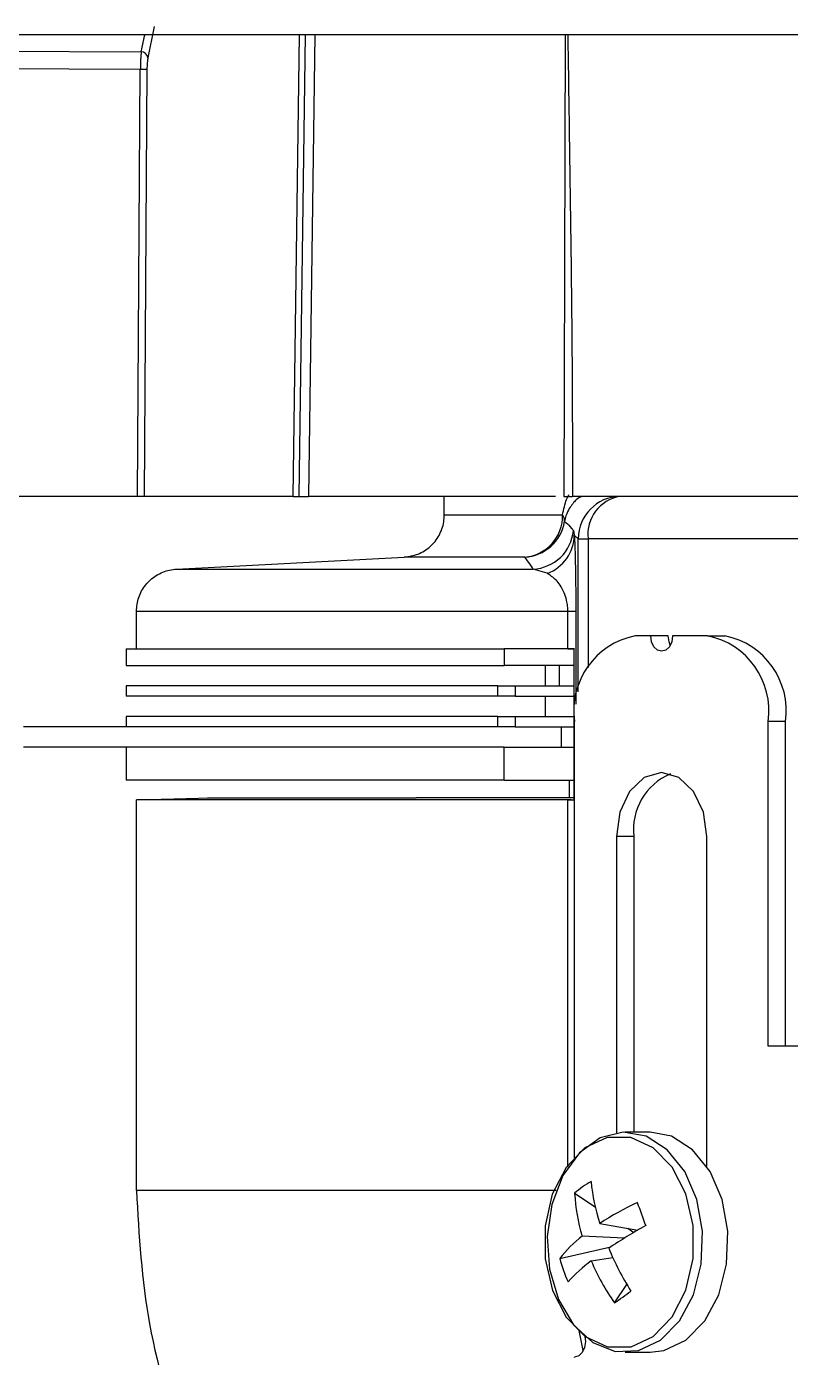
# Model space of a CAD drawing. Extents: x 2 to 136, y 1 to 99.
# Drawn here: x 53.676 to 54.792, y 88.104 to 90.05 of the extents above; entities that cross this region are included whole.
import ezdxf

# ---------------------------------------------------------------- set-up
doc = ezdxf.new("R2010")
doc.units = 0
doc.header["$MEASUREMENT"] = 0
doc.layers.add('OBJECT', color=7, linetype='CONTINUOUS')

msp = doc.modelspace()

# ---------------------------------------------------------------- linework, layer by layer
at = {"layer": 'OBJECT'}
for p, q in [((54.9964, 90.0382), (53.3084, 90.0382)), ((53.8435, 90.0132), (53.8487, 90.0382)), ((53.8626, 90.0501), (53.8532, 90.0045)), ((54.0653, 89.3632), (54.0747, 90.0382)), ((54.0743, 89.3632), (54.0837, 90.0382)), ((54.0974, 90.0382), (54.088, 89.3632)), ((54.4628, 90.0382), (54.4608, 89.3632)), ((53.5258, 90.0149), (53.8435, 90.0132)), ((53.8422, 89.9875), (53.5256, 89.989)), ((53.8383, 89.3632), (53.8422, 89.9875)), ((53.8519, 89.9873), (53.848, 89.3632)), ((53.8383, 89.3632), (53.5256, 89.3632)), ((54.0653, 89.3632), (53.848, 89.3632)), ((54.0743, 89.3632), (54.088, 89.3632)), ((54.4488, 89.3632), (54.088, 89.3632)), ((54.2864, 89.3362), (54.2864, 89.3632)), ((54.9969, 89.3632), (54.4738, 89.3632)), ((54.2864, 89.3362), (54.4591, 89.3362)), ((54.475, 89.3132), (54.4763, 89.3064)), ((54.4821, 89.3012), (54.4763, 89.3064)), ((54.4821, 89.3012), (54.4964, 89.3012)), ((54.4821, 89.0776), (54.4821, 89.3012)), ((54.9583, 89.3012), (54.4964, 89.3012)), ((54.4964, 89.3012), (54.4964, 89.113)), ((53.8952, 89.2568), (54.2277, 89.2742)), ((54.4038, 89.2742), (54.2277, 89.2742)), ((53.8952, 89.2568), (54.416, 89.2568)), ((54.4368, 89.2507), (54.416, 89.2568)), ((54.4668, 89.1949), (53.8364, 89.1949)), ((53.8364, 89.1401), (53.8364, 89.1949)), ((54.4785, 89.1949), (54.4668, 89.1949)), ((54.4668, 89.1401), (54.4668, 89.1949)), ((54.4785, 89.1949), (54.4785, 89.0595)), ((54.588, 89.1592), (54.565, 89.1592)), ((54.6135, 89.1592), (54.588, 89.1592)), ((54.6711, 89.1592), (54.6198, 89.1592)), ((54.6711, 89.1592), (54.6965, 89.1592)), ((53.8214, 89.1401), (53.8214, 89.1161)), ((53.8214, 89.1401), (54.3736, 89.1401)), ((54.3736, 89.1401), (54.3736, 89.1161)), ((54.3915, 89.1401), (54.3736, 89.1401)), ((54.4668, 89.1401), (54.3915, 89.1401)), ((54.4668, 89.1401), (54.4756, 89.1401)), ((54.4756, 89.1401), (54.4668, 89.1401)), ((54.4756, 89.141), (54.4756, 88.9186)), ((53.8214, 89.1161), (54.3736, 89.1161)), ((54.4756, 89.1161), (54.3736, 89.1161)), ((54.4336, 89.1161), (54.4336, 89.0861)), ((54.4545, 89.0861), (54.4545, 89.1161)), ((53.8214, 89.0861), (53.8214, 89.0712)), ((54.3647, 89.0861), (53.8214, 89.0861)), ((54.3647, 89.0712), (54.3647, 89.0861)), ((54.3647, 89.0861), (54.3898, 89.0861)), ((54.3898, 89.0861), (54.3898, 89.0712)), ((54.3898, 89.0861), (54.4756, 89.0861)), ((54.3647, 89.0712), (53.8214, 89.0712)), ((54.3898, 89.0712), (54.3647, 89.0712)), ((54.3898, 89.0712), (54.4756, 89.0712)), ((54.4336, 89.0712), (54.4336, 89.0412)), ((53.8529, 89.0263), (53.6714, 89.0263)), ((53.8214, 89.0412), (53.8214, 89.0263)), ((54.3647, 89.0412), (53.8214, 89.0412)), ((54.3647, 89.0263), (53.8529, 89.0263)), ((54.3647, 89.0263), (54.3647, 89.0412)), ((54.3647, 89.0412), (54.3898, 89.0412)), ((54.3898, 89.0263), (54.3647, 89.0263)), ((54.3898, 89.0412), (54.3898, 89.0263)), ((54.3898, 89.0412), (54.4756, 89.0412)), ((54.3898, 89.0263), (54.4756, 89.0263)), ((54.4574, 88.9963), (54.4574, 89.0263)), ((54.4766, 88.3954), (54.4766, 89.0342)), ((54.7595, 88.5592), (54.7595, 89.0342)), ((54.7849, 89.0342), (54.7595, 89.0342)), ((54.7849, 88.5592), (54.7849, 89.0342)), ((53.8529, 88.9963), (53.6714, 88.9963)), ((53.8214, 88.9963), (53.8214, 88.9483)), ((54.3736, 88.9963), (53.8529, 88.9963)), ((54.3736, 88.9483), (54.3736, 88.9963)), ((54.3736, 88.9963), (54.4756, 88.9963)), ((54.3736, 88.9483), (53.8214, 88.9483)), ((54.3736, 88.9483), (54.4756, 88.9483)), ((54.4692, 88.9223), (54.4692, 88.9483)), ((54.4668, 88.9196), (53.8364, 88.9196)), ((53.8364, 88.3483), (53.8364, 88.9196)), ((53.9403, 88.9223), (54.2453, 88.9223)), ((54.2463, 88.9223), (54.2453, 88.9223)), ((54.4756, 88.9223), (54.2463, 88.9223)), ((54.4668, 88.9196), (54.4756, 88.9196)), ((54.4668, 88.9196), (54.4756, 88.9196)), ((54.4668, 88.3821), (54.4668, 88.9196)), ((54.5378, 88.8657), (54.5378, 88.4327)), ((54.5633, 88.8657), (54.5378, 88.8657)), ((54.5633, 88.8657), (54.5633, 88.4337)), ((54.67, 88.3834), (54.67, 88.8657)), ((54.9114, 88.5592), (54.7595, 88.5592)), ((54.5874, 88.4337), (54.5504, 88.4337)), ((54.4498, 88.3483), (53.8364, 88.3483)), ((54.4768, 88.3442), (54.5069, 88.3243)), ((54.5134, 88.3001), (54.5692, 88.2903)), ((54.5544, 88.2929), (54.5634, 88.287)), ((54.455, 88.2486), (54.5295, 88.2658)), ((54.5493, 88.2785), (54.4878, 88.2815)), ((54.5009, 88.2453), (54.5324, 88.2504)), ((54.5349, 88.1838), (54.553, 88.2109)), ((54.4893, 88.1143), (54.4835, 88.1435)), ((54.5504, 88.1117), (54.5874, 88.1117)), ((54.4766, 88.1042), (54.4766, 88.1047))]:
    msp.add_line(p, q, dxfattribs=at)
at = {"layer": 'OBJECT', "flags": 128}
for points in [[(54.6198, 89.1592), (54.6186, 89.1506), (54.6152, 89.1433), (54.61, 89.1384), (54.6039, 89.1367), (54.5978, 89.1384), (54.5927, 89.1433), (54.5892, 89.1506), (54.588, 89.1592)], [(54.6166, 89.1457), (54.6147, 89.1506), (54.6135, 89.1592)], [(54.67, 88.8657), (54.665, 88.9015), (54.6507, 88.9318), (54.6292, 88.9521), (54.6039, 88.9592), (54.5786, 88.9521), (54.5572, 88.9318), (54.5428, 88.9015), (54.5378, 88.8657)], [(53.8364, 88.9196), (53.9272, 88.9219), (53.9403, 88.9223)], [(54.5917, 88.1349), (54.6194, 88.1634), (54.6395, 88.2027), (54.65, 88.2488), (54.6499, 88.2972), (54.6393, 88.3433), (54.6191, 88.3824), (54.5913, 88.4108), (54.5587, 88.4257), (54.5245, 88.4256), (54.4919, 88.4105), (54.4642, 88.382), (54.4441, 88.3427), (54.4336, 88.2966), (54.4337, 88.2481), (54.4443, 88.2021), (54.4645, 88.163), (54.4923, 88.1346), (54.5249, 88.1197), (54.5592, 88.1198), (54.5917, 88.1349)], [(54.6023, 88.1294), (54.6298, 88.1574), (54.6503, 88.1956), (54.6619, 88.2407), (54.6636, 88.2886), (54.6553, 88.3352), (54.6376, 88.3761), (54.6122, 88.4079), (54.5812, 88.4276), (54.5476, 88.4336), (54.5142, 88.4253), (54.4839, 88.4034), (54.4596, 88.3699), (54.4434, 88.3278), (54.4367, 88.2808), (54.44, 88.233), (54.4532, 88.1888), (54.475, 88.152), (54.5035, 88.126), (54.5362, 88.1129), (54.5701, 88.1141), (54.6023, 88.1294)], [(54.6393, 88.1294), (54.6668, 88.1574), (54.6873, 88.1956), (54.6989, 88.2407), (54.7006, 88.2886), (54.6923, 88.3352), (54.6746, 88.3761), (54.6492, 88.4079), (54.6182, 88.4276), (54.5874, 88.4337)], [(54.4916, 88.1348), (54.4925, 88.1272), (54.4913, 88.1186), (54.4879, 88.1113), (54.4827, 88.1064), (54.4766, 88.1047)], [(54.5874, 88.1117), (54.6071, 88.1141), (54.6393, 88.1294)]]:
    msp.add_lwpolyline(points, dxfattribs=at)
at = {"layer": 'OBJECT'}
for centre, radius, start, end in [((53.8433, 90.0032), 0.01, 7.5429, 88.8676), ((53.73, 80.8042), 9.184, 89.23966, 89.30001), ((54.5441, 89.3012), 0.062, 91.1731, 179.9815), ((54.5529, 89.3073), 0.0568, 100.1324, 186.1768), ((54.3987, 89.3345), 0.0605, 274.9205, 1.5735), ((54.4477, 89.3275), 0.0143, 355.8769, 37.3541), ((54.4008, 89.3362), 0.062, 272.8402, 350.9566), ((54.4132, 89.3188), 0.062, 272.5495, 354.8621), ((54.4159, 89.3073), 0.0604, 290.2163, 359.1613), ((54.5871, 89.0498), 0.1116, 101.4219, 188.0492), ((54.649, 89.0498), 0.1116, 351.9506, 78.5781), ((54.6744, 89.0498), 0.1116, 351.9507, 78.5781), ((54.6514, 88.8758), 0.0887, 113.0746, 186.5383), ((54.587, 88.2172), 0.1681, 120.8684, 130.9593), ((54.7458, 88.3589), 0.2694, 183.135, 196.6992), ((54.8139, 88.3939), 0.3148, 185.9007, 197.3379), ((54.7676, 87.908), 0.4672, 115.2285, 122.9515), ((58.7307, 89.8188), 4.4204, 199.6733, 200.1402), ((54.9207, 87.6777), 0.7063, 118.7733, 123.9164), ((54.6041, 88.1332), 0.1885, 128.085, 142.2527), ((54.6729, 88.3083), 0.226, 195.3348, 204.4778), ((54.9385, 88.4366), 0.4467, 202.7479, 211.8021), ((54.6585, 88.0382), 0.2603, 127.2771, 137.3003), ((54.8331, 88.3889), 0.3619, 203.3804, 214.5152), ((54.191, 88.6839), 0.6069, 304.5177, 307.3095)]:
    msp.add_arc(centre, radius, start, end, dxfattribs=at)
for centre, major_axis, ratio, start_param, end_param in [((54.4165, 89.1582), (0.062, -0.0151), 0.162756, 5.700224, 6.014583), ((54.4165, 88.9014), (0.062, 0.0151), 0.162711, 0.268626, 0.582985)]:
    msp.add_ellipse(centre, major_axis=major_axis, ratio=ratio, start_param=start_param, end_param=end_param, dxfattribs=at)
for points, knots in [([(54.4667, 90.0382), (54.4675, 89.9878), (54.4692, 89.8777), (54.4716, 89.7076), (54.4734, 89.533), (54.4736, 89.4181), (54.4738, 89.3632)], [0, 0, 0, 0, 0.22394, 0.489698, 0.755953, 1, 1, 1, 1]), ([(53.8435, 90.0132), (53.8433, 90.0118), (53.843, 90.0088), (53.8426, 90.0025), (53.8423, 89.9952), (53.8423, 89.9901), (53.8422, 89.9875)], [0, 0, 0, 0, 0.2497795, 0.4995782, 0.7496537, 1, 1, 1, 1]), ([(53.8532, 90.0045), (53.8531, 90.0035), (53.8527, 90.0016), (53.8523, 89.9973), (53.852, 89.9925), (53.8519, 89.9891), (53.8519, 89.9873)], [0, 0, 0, 0, 0.248699, 0.500161, 0.750977, 1, 1, 1, 1]), ([(53.848, 89.3632), (53.8478, 89.3632), (53.8474, 89.3632), (53.8463, 89.3632), (53.8452, 89.3632), (53.8439, 89.3632), (53.8425, 89.3632), (53.8406, 89.3632), (53.8392, 89.3632), (53.8383, 89.3632)], [0, 0, 0, 0, 0.235209, 0.351551, 0.467887, 0.584217, 0.700551, 0.816896, 1, 1, 1, 1]), ([(54.0653, 89.3632), (54.0656, 89.3632), (54.066, 89.3632), (54.067, 89.3632), (54.0682, 89.3632), (54.0696, 89.3632), (54.0711, 89.3632), (54.0726, 89.3632), (54.0737, 89.3632), (54.0743, 89.3632)], [0, 0, 0, 0, 0.143841, 0.287689, 0.431522, 0.575355, 0.719217, 0.857744, 1, 1, 1, 1]), ([(54.4591, 89.3362), (54.4608, 89.3443), (54.4633, 89.3564), (54.4676, 89.3636), (54.469, 89.3659)], [0, 0, 0, 0, 0.672824, 1, 1, 1, 1]), ([(54.4608, 89.3632), (54.4607, 89.3632), (54.4605, 89.3632), (54.4669, 89.3632), (54.4723, 89.3632), (54.4738, 89.3632)], [0, 0, 0, 0, 0.425021, 0.850043, 1, 1, 1, 1]), ([(54.4873, 89.3632), (54.4845, 89.3617), (54.478, 89.3581), (54.4705, 89.3482), (54.4647, 89.338), (54.4627, 89.3293), (54.462, 89.3264)], [0, 0, 0, 0, 0.290992, 0.68416, 0.898053, 1, 1, 1, 1]), ([(54.2277, 89.2742), (54.2346, 89.2753), (54.2484, 89.2774), (54.2664, 89.289), (54.2796, 89.3055), (54.2857, 89.3222), (54.2862, 89.3327), (54.2864, 89.3362)], [0, 0, 0, 0, 0.222101, 0.444199, 0.666298, 0.888389, 1, 1, 1, 1]), ([(54.462, 89.3264), (54.4627, 89.3259), (54.4662, 89.3231), (54.4705, 89.3187), (54.4741, 89.3143), (54.475, 89.3132)], [0, 0, 0, 0, 0.160413, 0.802068, 1, 1, 1, 1]), ([(54.4763, 89.3064), (54.4768, 89.2967), (54.4775, 89.2833), (54.4781, 89.2475), (54.4784, 89.2213), (54.4785, 89.2025), (54.4785, 89.1949)], [0, 0, 0, 0, 0.50075, 0.686143, 0.873076, 1, 1, 1, 1]), ([(54.416, 89.2568), (54.4147, 89.259), (54.4106, 89.266), (54.4066, 89.2709), (54.4038, 89.2742)], [0, 0, 0, 0, 0.321063, 1, 1, 1, 1]), ([(53.8364, 89.1949), (53.8371, 89.2019), (53.8385, 89.2158), (53.8492, 89.2344), (53.8649, 89.2484), (53.8813, 89.2554), (53.8917, 89.2564), (53.8952, 89.2568)], [0, 0, 0, 0, 0.222089, 0.444178, 0.666268, 0.888362, 1, 1, 1, 1]), ([(54.4668, 89.1949), (54.4668, 89.1975), (54.4666, 89.2034), (54.4647, 89.2133), (54.4594, 89.2289), (54.4495, 89.2422), (54.4411, 89.2478), (54.4368, 89.2507)], [0, 0, 0, 0, 0.061062, 0.137018, 0.266872, 0.630195, 1, 1, 1, 1]), ([(53.8364, 88.3483), (53.8402, 88.2829), (53.8482, 88.1474), (53.9012, 87.9789), (53.9522, 87.8826), (53.9704, 87.8483)], [0, 0, 0, 0, 0.375049, 0.776984, 1, 1, 1, 1])]:
    msp.add_open_spline(points, degree=3, knots=knots, dxfattribs=at)

doc.saveas('drawing.dxf')
